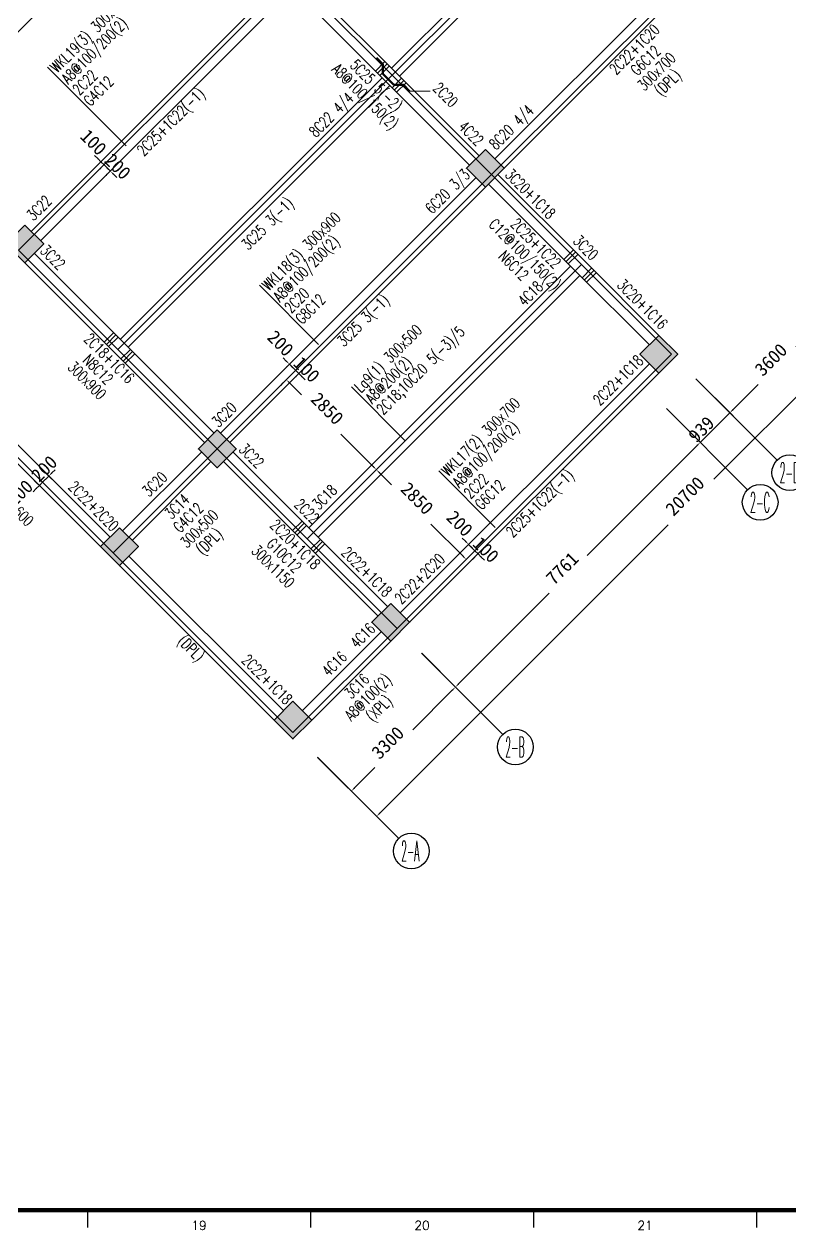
# Model space of a CAD drawing. Header units: inches. Extents: x 18712 to 314639, y 0 to 420500.
# Drawn here: x 109791 to 126959, y 84659 to 111702 of the extents above; entities that cross this region are included whole.
import ezdxf
from ezdxf.enums import TextEntityAlignment as Align
from ezdxf.lldxf.tags import DXFTag

# ---------------------------------------------------------------- set-up
doc = ezdxf.new("R2010")
doc.units = ezdxf.units.IN
doc.header["$LTSCALE"] = 1000
doc.header["$MEASUREMENT"] = 0
doc.layers.get('0').update_dxf_attribs({"true_color": 0xffffff})
for name, color, linetype, true_color in [('AXIS_TEXT', 7, 'Continuous', 0xffffff), ('DIM', 3, 'Continuous', 0x00ff00), ('DOTE', 1, 'DOTE', 0xff0000), ('TK', 7, 'Continuous', 0xffffff), ('ZG-图框层', 4, 'Continuous', 0x00ffff), ('柱填充', 7, 'Continuous', 0xc0c0c0), ('梁原位标注', 7, 'Continuous', 0xffffff), ('梁名称编号', 2, 'Continuous', 0xffff00), ('梁标注引线', 2, 'Continuous', 0xffff00), ('梁附加吊筋', 1, 'Continuous', 0xff0000), ('梁附加吊筋标注', 7, 'Continuous', 0xffffff), ('梁附加箍筋', 1, 'Continuous', 0xff0000), ('梁集中标注', 2, 'Continuous', 0xffff00), ('砼柱', 2, 'Continuous', 0xffff00), ('砼梁', 6, 'Continuous', 0xff00ff), ('砼梁虚线', 9, 'HIDDEN', 0x808080)]:
    doc.layers.add(name, color=color, linetype=linetype, true_color=true_color)
doc.styles.add('_TCH_AXIS', font='txt.shx', dxfattribs={"height": 0.2, "bigfont": 'GBCBIG.shx'})
doc.styles.add('ISOCP', font='txt.shx', dxfattribs={"height": 0.2, "bigfont": 'gbcbig.shx'})
doc.styles.add('TSSD_Rein', font='txt.shx', dxfattribs={"height": 0.2, "bigfont": 'gbcbig.shx'})
tags = doc.linetypes.add('DOTE', pattern=[2.42, 2, -0.2, 0.02, -0.2]).pattern_tags.tags
tags[10:11] = [DXFTag(74, 4), DXFTag(75, 0), DXFTag(340, '0'), DXFTag(46, 0.0), DXFTag(50, 0.0), DXFTag(44, 0.0), DXFTag(45, 0.0)]
tags[8:9] = [DXFTag(74, 4), DXFTag(75, 0), DXFTag(340, '0'), DXFTag(46, 0.0), DXFTag(50, 0.0), DXFTag(44, 0.0), DXFTag(45, 0.0)]
tags[6:7] = [DXFTag(74, 4), DXFTag(75, 0), DXFTag(340, '0'), DXFTag(46, 0.0), DXFTag(50, 0.0), DXFTag(44, 0.0), DXFTag(45, 0.0)]
tags[4:5] = [DXFTag(74, 4), DXFTag(75, 0), DXFTag(340, '0'), DXFTag(46, 0.0), DXFTag(50, 0.0), DXFTag(44, 0.0), DXFTag(45, 0.0)]
tags = doc.linetypes.add('HIDDEN', pattern=[0.375, 0.25, -0.125]).pattern_tags.tags
tags[6:7] = [DXFTag(74, 4), DXFTag(75, 0), DXFTag(340, '0'), DXFTag(46, 0.0), DXFTag(50, 0.0), DXFTag(44, 0.0), DXFTag(45, 0.0)]
tags[4:5] = [DXFTag(74, 4), DXFTag(75, 0), DXFTag(340, '0'), DXFTag(46, 0.0), DXFTag(50, 0.0), DXFTag(44, 0.0), DXFTag(45, 0.0)]
doc.dimstyles.new('TSSD_100_100$0', dxfattribs={"dimtxt": 300, "dimasz": 100, "dimexe": 100, "dimexo": 250, "dimgap": 100, "dimtad": 1, "dimdec": 0, "dimzin": 0, "dimdsep": 46, "dimtxsty": 'Standard', "dimcen": 0, "dimclrd": 256, "dimclre": 256, "dimclrt": 7, "dimadec": 0, "dimazin": 0, "dimtfac": 1, "dimtdec": 4, "dimtix": 1, "dimtmove": 2, "dimatfit": 3, "dimfxl": 1, "dimtolj": 1, "dimtzin": 0, "dimarcsym": 0})

# ---------------------------------------------------------------- blocks, each defined once
blk = doc.blocks.new('*D1340')
at = {"layer": 'Defpoints', "color": 0, "transparency": 16777216}
for p in [(118528, 97767), (119461, 96833), (116194, 95434)]:
    blk.add_point(p, dxfattribs=at)
at = {"layer": 'DIM', "lineweight": -2, "transparency": 16777216}
for p, q in [((118704, 97590), (119532, 96763)), ((119391, 96763), (118503, 95875)), ((116371, 95257), (117199, 94429)), ((117199, 94571), (117654, 95026))]:
    blk.add_line(p, q, dxfattribs=at)
at = {"layer": 'DIM', "transparency": 16777216}
for points in [[(119403, 96751), (119379, 96774), (119461, 96833)], [(117187, 94582), (117210, 94559), (117128, 94500)]]:
    blk.add_solid(points, dxfattribs=at)
at = {"layer": 'DIM', "color": 7, "true_color": 0xffffff, "transparency": 16777216, "insert": (117944, 95585), "char_height": 300, "attachment_point": 5, "rotation": 45}
blk.add_mtext('\\A1;3300', dxfattribs=at)
blk = doc.blocks.new('*D1341')
at = {"layer": 'Defpoints', "color": 0, "transparency": 16777216}
for p in [(124016, 103255), (124949, 102321), (118528, 97767)]:
    blk.add_point(p, dxfattribs=at)
at = {"layer": 'DIM', "lineweight": -2, "transparency": 16777216}
for p, q in [((124192, 103078), (125020, 102251)), ((124879, 102251), (122413, 99785)), ((119532, 96904), (121565, 98937)), ((118704, 97590), (119532, 96763))]:
    blk.add_line(p, q, dxfattribs=at)
at = {"layer": 'DIM', "transparency": 16777216}
for points in [[(124890, 102239), (124867, 102262), (124949, 102321)], [(119520, 96916), (119544, 96892), (119461, 96833)]]:
    blk.add_solid(points, dxfattribs=at)
at = {"layer": 'DIM', "color": 7, "true_color": 0xffffff, "transparency": 16777216, "insert": (121855, 99495), "char_height": 300, "attachment_point": 5, "rotation": 45}
blk.add_mtext('\\A1;7761', dxfattribs=at)
blk = doc.blocks.new('*D1342')
at = {"layer": 'Defpoints', "color": 0, "transparency": 16777216}
for p in [(124680, 103919), (124016, 103255), (125613, 102985)]:
    blk.add_point(p, dxfattribs=at)
at = {"layer": 'DIM', "lineweight": -2, "transparency": 16777216}
for p, q in [((124856, 103742), (125684, 102914)), ((124192, 103078), (125020, 102251)), ((125684, 103056), (125755, 103127)), ((124949, 102321), (125613, 102985)), ((124879, 102251), (124808, 102180))]:
    blk.add_line(p, q, dxfattribs=at)
at = {"layer": 'DIM', "transparency": 16777216}
for points in [[(125672, 103068), (125696, 103044), (125613, 102985)], [(124890, 102239), (124867, 102262), (124949, 102321)]]:
    blk.add_solid(points, dxfattribs=at)
at = {"layer": 'DIM', "color": 7, "true_color": 0xffffff, "transparency": 16777216, "insert": (124974, 102614), "char_height": 300, "attachment_point": 5, "rotation": 45}
blk.add_mtext('\\A1;939', dxfattribs=at)
blk = doc.blocks.new('*D1343')
at = {"layer": 'Defpoints', "color": 0, "transparency": 16777216}
for p in [(127225, 106465), (128159, 105531), (124680, 103919)]:
    blk.add_point(p, dxfattribs=at)
at = {"layer": 'DIM', "lineweight": -2, "transparency": 16777216}
for p, q in [((127402, 106288), (128230, 105460)), ((128088, 105460), (127094, 104466)), ((124856, 103742), (125684, 102914)), ((125684, 103056), (126245, 103617))]:
    blk.add_line(p, q, dxfattribs=at)
at = {"layer": 'DIM', "transparency": 16777216}
for points in [[(128100, 105448), (128076, 105472), (128159, 105531)], [(125672, 103068), (125696, 103044), (125613, 102985)]]:
    blk.add_solid(points, dxfattribs=at)
at = {"layer": 'DIM', "color": 7, "true_color": 0xffffff, "transparency": 16777216, "insert": (126535, 104176), "char_height": 300, "attachment_point": 5, "rotation": 45}
blk.add_mtext('\\A1;3600', dxfattribs=at)
blk = doc.blocks.new('*D1345')
at = {"layer": 'Defpoints', "color": 0, "transparency": 16777216}
for p in [(130831, 110071), (132331, 108571), (116194, 95434)]:
    blk.add_point(p, dxfattribs=at)
at = {"layer": 'DIM', "lineweight": -2, "transparency": 16777216}
for p, q in [((131008, 109894), (132402, 108501)), ((132260, 108501), (125254, 101495)), ((117764, 94005), (124229, 100470)), ((116371, 95257), (117764, 93864))]:
    blk.add_line(p, q, dxfattribs=at)
at = {"layer": 'DIM', "transparency": 16777216}
for points in [[(132272, 108489), (132248, 108512), (132331, 108571)], [(117753, 94017), (117776, 93993), (117694, 93934)]]:
    blk.add_solid(points, dxfattribs=at)
at = {"layer": 'DIM', "color": 7, "true_color": 0xffffff, "transparency": 16777216, "insert": (124607, 101117), "char_height": 300, "attachment_point": 5, "rotation": 45}
blk.add_mtext('\\A1;20700', dxfattribs=at)
blk = doc.blocks.new('_AXISO')
at = {"lineweight": -3}
blk.add_circle((0, 0), 0.5, dxfattribs=at)
blk = doc.blocks.new('*D1356')
at = {"layer": 'Defpoints', "color": 0, "transparency": 16777216}
for p in [(119806, 100081), (119898, 99890), (119947, 99939)]:
    blk.add_point(p, dxfattribs=at)
at = {"layer": 'DIM', "lineweight": -2, "transparency": 16777216}
for p, q in [((119686, 100103), (119615, 100173)), ((119629, 99904), (119686, 99961)), ((119757, 100032), (119898, 99890)), ((119770, 99763), (119828, 99820)), ((119969, 99820), (120040, 99749))]:
    blk.add_line(p, q, dxfattribs=at)
at = {"layer": 'DIM', "transparency": 16777216}
for points in [[(119674, 100091), (119698, 100114), (119757, 100032)], [(119981, 99831), (119957, 99808), (119898, 99890)]]:
    blk.add_solid(points, dxfattribs=at)
at = {"layer": 'DIM', "color": 7, "true_color": 0xffffff, "transparency": 16777216, "insert": (119557, 100500), "char_height": 300, "attachment_point": 5, "rotation": 315}
blk.add_mtext('\\A1;200', dxfattribs=at)
blk = doc.blocks.new('*D1357')
at = {"layer": 'Defpoints', "color": 0, "transparency": 16777216}
for p in [(119947, 99939), (119969, 99820), (120018, 99869)]:
    blk.add_point(p, dxfattribs=at)
at = {"layer": 'DIM', "lineweight": -2, "transparency": 16777216}
for p, q in [((119828, 99961), (119757, 100032)), ((119770, 99763), (119828, 99820)), ((119898, 99890), (119969, 99820)), ((119841, 99692), (119898, 99749)), ((120040, 99749), (120110, 99678))]:
    blk.add_line(p, q, dxfattribs=at)
at = {"layer": 'DIM', "transparency": 16777216}
for points in [[(119816, 99949), (119839, 99973), (119898, 99890)], [(120051, 99761), (120028, 99737), (119969, 99820)]]:
    blk.add_solid(points, dxfattribs=at)
at = {"layer": 'DIM', "color": 7, "true_color": 0xffffff, "transparency": 16777216, "insert": (120145, 99913), "char_height": 300, "attachment_point": 5, "rotation": 315}
blk.add_mtext('\\A1;100', dxfattribs=at)
blk = doc.blocks.new('*D1358')
at = {"layer": 'Defpoints', "color": 0, "transparency": 16777216}
for p in [(109911, 101718), (109840, 101647), (110203, 101426)]:
    blk.add_point(p, dxfattribs=at)
at = {"layer": 'DIM', "lineweight": -2, "transparency": 16777216}
for p, q in [((110017, 101470), (110203, 101284)), ((110088, 101541), (110274, 101355)), ((110132, 101355), (110203, 101426)), ((110274, 101497), (110344, 101567)), ((110062, 101284), (109991, 101214))]:
    blk.add_line(p, q, dxfattribs=at)
at = {"layer": 'DIM', "transparency": 16777216}
for points in [[(110262, 101508), (110285, 101485), (110203, 101426)], [(110073, 101273), (110050, 101296), (110132, 101355)]]:
    blk.add_solid(points, dxfattribs=at)
at = {"layer": 'DIM', "color": 7, "true_color": 0xffffff, "transparency": 16777216, "insert": (109697, 101189), "char_height": 300, "attachment_point": 5, "rotation": 45}
blk.add_mtext('\\A1;100', dxfattribs=at)
blk = doc.blocks.new('*D1359')
at = {"layer": 'Defpoints', "color": 0, "transparency": 16777216}
for p in [(109911, 101718), (110052, 101859), (110344, 101567)]:
    blk.add_point(p, dxfattribs=at)
at = {"layer": 'DIM', "lineweight": -2, "transparency": 16777216}
for p, q in [((110415, 101638), (110486, 101709)), ((110088, 101541), (110274, 101355)), ((110203, 101426), (110344, 101567)), ((110229, 101683), (110415, 101497)), ((110132, 101355), (110062, 101284))]:
    blk.add_line(p, q, dxfattribs=at)
at = {"layer": 'DIM', "transparency": 16777216}
for points in [[(110144, 101343), (110120, 101367), (110203, 101426)], [(110403, 101650), (110427, 101626), (110344, 101567)]]:
    blk.add_solid(points, dxfattribs=at)
at = {"layer": 'DIM', "color": 7, "true_color": 0xffffff, "transparency": 16777216, "insert": (110241, 101733), "char_height": 300, "attachment_point": 5, "rotation": 45}
blk.add_mtext('\\A1;200', dxfattribs=at)
blk = doc.blocks.new('*D1360')
at = {"layer": 'Defpoints', "color": 0, "transparency": 16777216}
for p in [(115854, 104190), (115880, 103933), (115995, 104049)]:
    blk.add_point(p, dxfattribs=at)
at = {"layer": 'DIM', "lineweight": -2, "transparency": 16777216}
for p, q in [((115668, 104145), (115597, 104216)), ((115677, 104013), (115668, 104004)), ((115739, 104075), (115880, 103933)), ((115819, 103872), (115809, 103863)), ((115951, 103863), (116022, 103792))]:
    blk.add_line(p, q, dxfattribs=at)
at = {"layer": 'DIM', "transparency": 16777216}
for points in [[(115656, 104134), (115680, 104157), (115739, 104075)], [(115963, 103874), (115939, 103851), (115880, 103933)]]:
    blk.add_solid(points, dxfattribs=at)
at = {"layer": 'DIM', "color": 7, "true_color": 0xffffff, "transparency": 16777216, "insert": (115539, 104543), "char_height": 300, "attachment_point": 5, "rotation": 315}
blk.add_mtext('\\A1;200', dxfattribs=at)
blk = doc.blocks.new('*D1361')
at = {"layer": 'Defpoints', "color": 0, "transparency": 16777216}
for p in [(115951, 103863), (115995, 104049), (116066, 103978)]:
    blk.add_point(p, dxfattribs=at)
at = {"layer": 'DIM', "lineweight": -2, "transparency": 16777216}
for p, q in [((115809, 104004), (115739, 104075)), ((115819, 103872), (115809, 103863)), ((115880, 103933), (115951, 103863)), ((115889, 103801), (115880, 103792)), ((116022, 103792), (116092, 103721))]:
    blk.add_line(p, q, dxfattribs=at)
at = {"layer": 'DIM', "transparency": 16777216}
for points in [[(115798, 103992), (115821, 104016), (115880, 103933)], [(116033, 103804), (116010, 103780), (115951, 103863)]]:
    blk.add_solid(points, dxfattribs=at)
at = {"layer": 'DIM', "color": 7, "true_color": 0xffffff, "transparency": 16777216, "insert": (116126, 103956), "char_height": 300, "attachment_point": 5, "rotation": 315}
blk.add_mtext('\\A1;100', dxfattribs=at)
blk = doc.blocks.new('*D1362')
at = {"layer": 'Defpoints', "color": 0, "transparency": 16777216}
for p in [(111583, 108546), (111591, 108696), (111662, 108625)]:
    blk.add_point(p, dxfattribs=at)
at = {"layer": 'DIM', "lineweight": -2, "transparency": 16777216}
for p, q in [((111442, 108687), (111371, 108758)), ((111415, 108519), (111442, 108546)), ((111485, 108448), (111513, 108475)), ((111513, 108617), (111583, 108546)), ((111654, 108475), (111725, 108405))]:
    blk.add_line(p, q, dxfattribs=at)
at = {"layer": 'DIM', "transparency": 16777216}
for points in [[(111430, 108676), (111454, 108699), (111513, 108617)], [(111666, 108487), (111642, 108464), (111583, 108546)]]:
    blk.add_solid(points, dxfattribs=at)
at = {"layer": 'DIM', "color": 7, "true_color": 0xffffff, "transparency": 16777216, "insert": (111346, 109052), "char_height": 300, "attachment_point": 5, "rotation": 315}
blk.add_mtext('\\A1;100', dxfattribs=at)
blk = doc.blocks.new('*D1363')
at = {"layer": 'Defpoints', "color": 0, "transparency": 16777216}
for p in [(111662, 108625), (111804, 108483), (111725, 108405)]:
    blk.add_point(p, dxfattribs=at)
at = {"layer": 'DIM', "lineweight": -2, "transparency": 16777216}
for p, q in [((111513, 108617), (111442, 108687)), ((111485, 108448), (111513, 108475)), ((111583, 108546), (111725, 108405)), ((111627, 108307), (111654, 108334)), ((111795, 108334), (111866, 108263))]:
    blk.add_line(p, q, dxfattribs=at)
at = {"layer": 'DIM', "transparency": 16777216}
for points in [[(111501, 108605), (111524, 108629), (111583, 108546)], [(111807, 108346), (111784, 108322), (111725, 108405)]]:
    blk.add_solid(points, dxfattribs=at)
at = {"layer": 'DIM', "color": 7, "true_color": 0xffffff, "transparency": 16777216, "insert": (111890, 108508), "char_height": 300, "attachment_point": 5, "rotation": 315}
blk.add_mtext('\\A1;200', dxfattribs=at)
blk = doc.blocks.new('*D1462')
at = {"layer": 'Defpoints', "color": 0, "transparency": 16777216}
for p in [(115721, 103775), (117688, 101710), (117737, 101759)]:
    blk.add_point(p, dxfattribs=at)
at = {"layer": 'DIM', "lineweight": -2, "transparency": 16777216}
for p, q in [((115545, 103598), (115602, 103655)), ((115743, 103655), (116011, 103387)), ((117617, 101781), (116895, 102503)), ((117560, 101582), (117617, 101640))]:
    blk.add_line(p, q, dxfattribs=at)
at = {"layer": 'DIM', "transparency": 16777216}
for points in [[(115755, 103667), (115731, 103643), (115672, 103726)], [(117605, 101769), (117629, 101793), (117688, 101710)]]:
    blk.add_solid(points, dxfattribs=at)
at = {"layer": 'DIM', "color": 7, "true_color": 0xffffff, "transparency": 16777216, "insert": (116587, 103080), "char_height": 300, "attachment_point": 5, "rotation": 315}
blk.add_mtext('\\A1;2850', dxfattribs=at)
blk = doc.blocks.new('*D1463')
at = {"layer": 'Defpoints', "color": 0, "transparency": 16777216}
for p in [(117737, 101759), (119703, 99695), (119752, 99744)]:
    blk.add_point(p, dxfattribs=at)
at = {"layer": 'DIM', "lineweight": -2, "transparency": 16777216}
for p, q in [((117560, 101582), (117617, 101640)), ((117758, 101640), (118026, 101372)), ((119632, 99766), (118910, 100488)), ((119575, 99567), (119632, 99624))]:
    blk.add_line(p, q, dxfattribs=at)
at = {"layer": 'DIM', "transparency": 16777216}
for points in [[(117770, 101651), (117747, 101628), (117688, 101710)], [(119620, 99754), (119644, 99778), (119703, 99695)]]:
    blk.add_solid(points, dxfattribs=at)
at = {"layer": 'DIM', "color": 7, "true_color": 0xffffff, "transparency": 16777216, "insert": (118602, 101064), "char_height": 300, "attachment_point": 5, "rotation": 315}
blk.add_mtext('\\A1;2850', dxfattribs=at)

msp = doc.modelspace()

# ---------------------------------------------------------------- hatches: boundary and pattern name
at = {"layer": '柱填充'}
for points in [[(120131.4, 108892.3), (119707.1, 108468), (120131.4, 108043.7), (120555.6, 108468)], [(109807.6, 107195.2), (109383.4, 106771), (109807.6, 106346.7), (110231.9, 106771)], [(124020.5, 104720.3), (123596.2, 104296.1), (124020.5, 103871.8), (124444.7, 104296.1)], [(114121, 102599), (113696.7, 102174.8), (114121, 101750.5), (114545.2, 102174.8)], [(111928.9, 100407), (111504.7, 99982.7), (111928.9, 99558.5), (112353.2, 99982.7)], [(118010.1, 98709.9), (117585.8, 98285.7), (118010.1, 97861.4), (118434.3, 98285.7)], [(115818, 96517.9), (115393.8, 96093.6), (115818, 95669.4), (116242.3, 96093.6)]]:
    msp.add_hatch(color=256, dxfattribs=at).paths.add_polyline_path(points, flags=0)

# ---------------------------------------------------------------- linework, layer by layer
at = {"layer": 'DIM', "lineweight": -3}
for p, q in [((124853.1, 103745.3), (126673.9, 101924.5)), ((124189.2, 103081.4), (126010, 101260.6)), ((118701.3, 97593.5), (120522.1, 95772.7)), ((116367.9, 95260.1), (118188.7, 93439.3))]:
    msp.add_line(p, q, dxfattribs=at)
at = {"layer": 'DOTE', "lineweight": -3}
for p, q in [((118045.4, 110554), (124197.2, 116705.8)), ((120272.8, 108326.6), (126424.6, 114478.4)), ((109666.2, 106629.5), (115818, 112781.4)), ((115818, 112781.4), (118045.4, 110554)), ((111893.6, 104402.1), (118045.4, 110554)), ((118045.4, 110554), (120272.8, 108326.6)), ((114121, 102174.8), (120272.8, 108326.6)), ((120272.8, 108326.6), (122288.1, 106311.3)), ((109666.2, 106629.5), (111893.6, 104402.1)), ((116136.2, 100159.5), (122288.1, 106311.3)), ((122288.1, 106311.3), (124303.3, 104296.1)), ((111893.6, 104402.1), (114121, 102174.8)), ((107332.8, 104296.1), (111787.5, 99841.3)), ((118151.5, 98144.2), (124303.3, 104296.1)), ((111787.5, 99841.3), (114121, 102174.8)), ((114121, 102174.8), (116136.2, 100159.5)), ((116136.2, 100159.5), (118151.5, 98144.2)), ((111787.5, 99841.3), (115818, 95810.8)), ((115818, 95810.8), (118151.5, 98144.2))]:
    msp.add_line(p, q, dxfattribs=at)
at = {"layer": 'TK', "lineweight": -3}
for p, q in [((111212.2, 85100), (111212.2, 84708.7)), ((116212.2, 85100), (116212.2, 84708.7)), ((121212.2, 85100), (121212.2, 84708.7)), ((126212.2, 85100), (126212.2, 84708.7))]:
    msp.add_line(p, q, dxfattribs=at)
at = {"layer": 'TK', "lineweight": -3, "const_width": 100}
msp.add_lwpolyline([(21212.2, 167200), (21212.2, 85100), (136612.2, 85100), (136612.2, 167200)], close=True, dxfattribs=at)
at = {"layer": 'ZG-图框层', "lineweight": -3, "const_width": 100}
msp.add_lwpolyline([(21212.2, 85100), (136612.2, 85100), (136612.2, 167200), (21212.2, 167200)], close=True, dxfattribs=at)
at = {"layer": '梁标注引线', "color": 6, "lineweight": 18, "true_color": 0xff00ff}
for p, q in [((112079.2, 108971.8), (110317.3, 110733.7)), ((116392.5, 104517), (115065.7, 105843.8)), ((120352.3, 100415.8), (119088.4, 101679.7))]:
    msp.add_line(p, q, dxfattribs=at)
at = {"layer": '梁标注引线', "color": 3, "lineweight": 18, "true_color": 0x00ff00}
msp.add_line((118336, 102359.3), (117131.9, 103563.5), dxfattribs=at)
at = {"layer": '梁附加吊筋', "lineweight": 50}
msp.add_lwpolyline([(117691.9, 110942.9), (117833.3, 110801.5), (117833.3, 110589.3), (118080.8, 110341.8), (118292.9, 110341.8), (118434.3, 110200.4)], dxfattribs=at)
at = {"layer": '梁附加吊筋标注', "lineweight": 18}
msp.add_line((118434.3, 110200.4), (118893.9, 110200.4), dxfattribs=at)
at = {"layer": '梁附加箍筋', "lineweight": 35}
for p, q in [((117667.1, 110649.4), (117879.2, 110861.6)), ((117716.6, 110599.9), (117928.7, 110812.1)), ((117766.1, 110550.4), (117978.2, 110762.6)), ((118041.9, 110274.7), (118254, 110486.8)), ((118091.4, 110225.2), (118303.5, 110437.3)), ((118140.9, 110175.7), (118353, 110387.8)), ((121892.1, 106424.5), (122104.2, 106636.6)), ((121941.6, 106375), (122153.7, 106587.1)), ((121991.1, 106325.5), (122203.2, 106537.6)), ((122302.2, 106014.3), (122514.3, 106226.5)), ((122351.7, 105964.9), (122563.8, 106177)), ((122401.2, 105915.4), (122613.3, 106127.5)), ((111586, 104568.3), (111798.1, 104780.4)), ((111635.5, 104518.8), (111847.6, 104730.9)), ((111685, 104469.3), (111897.1, 104681.5)), ((111960.8, 104193.5), (112172.9, 104405.7)), ((112010.3, 104144.1), (112222.4, 104356.2)), ((112059.8, 104094.6), (112271.9, 104306.7)), ((115811, 100343.4), (116023.1, 100555.5)), ((115860.5, 100293.9), (116072.6, 100506)), ((115910, 100244.4), (116122.1, 100456.5)), ((116221.1, 99933.2), (116433.2, 100145.4)), ((116270.6, 99883.7), (116482.7, 100095.9)), ((116320.1, 99834.2), (116532.2, 100046.4))]:
    msp.add_line(p, q, dxfattribs=at)
at = {"layer": '砼柱', "lineweight": 35}
for points in [[(120131.4, 108892.3), (119707.1, 108468), (120131.4, 108043.7), (120555.6, 108468)], [(109807.6, 107195.2), (109383.4, 106771), (109807.6, 106346.7), (110231.9, 106771)], [(124020.5, 104720.3), (123596.2, 104296.1), (124020.5, 103871.8), (124444.7, 104296.1)], [(114121, 102599), (113696.7, 102174.8), (114121, 101750.5), (114545.2, 102174.8)], [(111928.9, 100407), (111504.7, 99982.7), (111928.9, 99558.5), (112353.2, 99982.7)], [(118010.1, 98709.9), (117585.8, 98285.7), (118010.1, 97861.4), (118434.3, 98285.7)], [(115818, 96517.9), (115393.8, 96093.6), (115818, 95669.4), (116242.3, 96093.6)]]:
    msp.add_lwpolyline(points, close=True, dxfattribs=at)
at = {"layer": '砼梁', "lineweight": 18}
for p, q in [((120555.6, 108468), (126141.8, 114054.2)), ((122358.8, 106382), (120414.2, 108326.6)), ((114403.8, 102316.2), (120131.4, 108043.7)), ((109807.6, 106346.7), (111822.9, 104331.4)), ((124020.5, 104720.3), (122358.8, 106382)), ((111822.9, 104331.4), (113838.1, 102316.2)), ((107615.6, 103871.8), (111504.7, 99982.7)), ((111716.8, 100194.9), (107827.7, 104083.9)), ((118434.3, 98285.7), (124020.5, 103871.8)), ((113767.4, 102104), (111999.7, 100336.3)), ((116277.6, 100300.9), (114474.5, 102104)), ((117939.4, 98639.2), (116277.7, 100300.9)), ((111928.9, 99558.5), (115393.8, 96093.6)), ((116242.3, 96093.6), (118010.1, 97861.4))]:
    msp.add_line(p, q, dxfattribs=at)
at = {"layer": '砼梁虚线', "lineweight": 18}
for p, q in [((123967.4, 116652.8), (118027.7, 110713.1)), ((118204.5, 110536.3), (124144.2, 116476)), ((107350.4, 109228.1), (113219.4, 115097.1)), ((125929.7, 114266.3), (120343.5, 108680.1)), ((115535.2, 112639.9), (109949, 107053.8)), ((118116.1, 110624.7), (116100.9, 112639.9)), ((110161.2, 106841.7), (115747.3, 112427.8)), ((115888.7, 112427.8), (117904, 110412.6)), ((119990, 108750.9), (118116.2, 110624.7)), ((117815.6, 110500.9), (111946.6, 104632)), ((117904, 110412.5), (119777.8, 108538.7)), ((112123.4, 104455.2), (117992.4, 110324.2)), ((119919.3, 108255.9), (114191.7, 102528.3)), ((120202.1, 108114.5), (122146.6, 106169.9)), ((112035, 104543.6), (110019.8, 106558.8)), ((122040.6, 106276), (116171.6, 100407)), ((116383.7, 100194.9), (122252.7, 106063.8)), ((122146.7, 106169.9), (123808.3, 104508.2)), ((114050.3, 102528.3), (112035, 104543.5)), ((123808.3, 104083.9), (118222.2, 98497.8)), ((112211.8, 100124.1), (113979.6, 101891.9)), ((114262.4, 101891.9), (116065.5, 100088.8)), ((116065.5, 100088.8), (117727.2, 98427.1)), ((115605.9, 96305.8), (112141.1, 99770.6)), ((117797.9, 98073.5), (116030.2, 96305.8))]:
    msp.add_line(p, q, dxfattribs=at)

# ---------------------------------------------------------------- block references
at = {"layer": 'DIM'}
ref = msp.add_blockref('_AXISO', (126956.8, 101641.7), dxfattribs=dict(at, xscale=800, yscale=800))
ref.add_attrib('A', '2-D', (126730.5, 101415.4), dxfattribs={"layer": 'AXIS_TEXT', "height": 452.55, "style": '_TCH_AXIS', "width": 0.333333})
ref = msp.add_blockref('_AXISO', (126292.8, 100977.7), dxfattribs=dict(at, xscale=800, yscale=800))
ref.add_attrib('A', '2-C', (126066.5, 100751.5), dxfattribs={"layer": 'AXIS_TEXT', "height": 452.55, "style": '_TCH_AXIS', "width": 0.344262})
ref = msp.add_blockref('_AXISO', (120804.9, 95489.9), dxfattribs=dict(at, xscale=800, yscale=800))
ref.add_attrib('A', '2-B', (120578.7, 95263.6), dxfattribs={"layer": 'AXIS_TEXT', "height": 452.55, "style": '_TCH_AXIS', "width": 0.333333})
ref = msp.add_blockref('_AXISO', (118471.5, 93156.4), dxfattribs=dict(at, xscale=800, yscale=800))
ref.add_attrib('A', '2-A', (118245.2, 92930.2), dxfattribs={"layer": 'AXIS_TEXT', "height": 452.55, "style": '_TCH_AXIS', "width": 0.328125})

# ---------------------------------------------------------------- texts
at = {"layer": 'TK', "style": 'ISOCP'}
for s, p in [('19', (113712.2, 84758.7)), ('20', (118712.2, 84758.7)), ('21', (123712.2, 84758.7))]:
    msp.add_text(s, height=200, dxfattribs=at).set_placement(p, align=Align.MIDDLE_CENTER)
at = {"layer": '梁原位标注', "style": 'TSSD_Rein', "width": 0.7}
for s, rotation, p in [('2C22+1C20', 45, (123384.1, 111225.7)), ('G6C12', 45, (123633.5, 110976.3)), ('5C25 5(-2)', 314.99999, (117774.3, 110416.8)), ('300x700', 45, (123882.9, 110726.9)), ('A8@100/150(2)', 314.99999, (117524.9, 110167.4)), ('(DPL)', 45, (124132.4, 110477.4)), ('2C25+1C22(-1)', 45, (112989.6, 109599.4)), ('3C25 3(-1)', 45, (115155.7, 107315.5)), ('C12@100/150(2)', 314.99999, (121103.3, 106626)), ('2C25+1C22', 314.99999, (121352.8, 106875.4)), ('N6C12', 314.99999, (120853.9, 106376.5)), ('3C25 3(-1)', 45, (117303, 105144.6)), ('2C18+1C16', 314.99999, (111787.5, 104296.1)), ('300x900', 314.99999, (111288.7, 103797.2)), ('N8C12', 314.99999, (111538.1, 104046.6)), ('2C25+1C22(-1)', 45, (121262.8, 101043.4)), ('3C14', 45, (113131, 100972.7)), ('G4C12', 45, (113380.5, 100723.2)), ('300x500', 45, (113629.9, 100473.8)), ('(DPL)', 45, (113851.7, 100189.3)), ('2C20+1C18', 314.99999, (115959.5, 100124.1)), ('G10C12', 314.99999, (115710, 99874.7)), ('300x1150', 314.99999, (115460.6, 99625.3)), ('(DPL)', 314.99999, (113626, 97790.7)), ('3C16', 45, (117161.5, 96942.2)), ('A8@100(2)', 45, (117411, 96692.7)), ('(XPL)', 45, (117660.4, 96443.3))]:
    msp.add_text(s, height=250, rotation=rotation, dxfattribs=at).set_placement(p, align=Align.TOP_CENTER)
for s, rotation, p in [('8C22 4/4', 45, (117199.6, 110014.9)), ('4C22', 314.99999, (119939.4, 108949.9)), ('6C20 3/3', 45, (119806.4, 108298)), ('4C18', 45, (121445.6, 105786)), ('3C20+1C16', 314.99999, (124062.6, 104833.2)), ('2C22+1C18', 45, (123695.5, 104126)), ('2C22+2C20', 314.99999, (111758.9, 100307.7)), ('2C22+1C18', 314.99999, (117882.5, 98832.4)), ('4C16', 45, (117685.1, 98115.6)), ('2C22+1C18', 314.99999, (115648, 96418.6))]:
    msp.add_text(s, height=250, rotation=rotation, dxfattribs=at).set_placement(p, align=Align.RIGHT)
for s, rotation, p in [('8C20 4/4', 45, (120368.5, 108866.4)), ('3C20+1C18', 314.99999, (120553.3, 108307.4)), ('3C22', 45, (109998.9, 107276.9)), ('3C22', 314.99999, (110132.6, 106600.9)), ('3C20', 45, (114149.6, 102641.1)), ('3C22', 314.99999, (114587.3, 102146.1)), ('3C18', 45, (116401.7, 100792)), ('2C22+2C20', 45, (118248.1, 98678.6))]:
    msp.add_text(s, height=250, rotation=rotation, dxfattribs=at).set_placement(p)
for s, rotation, p in [('3C20', 314.99999, (122294.8, 106600.9)), ('3C20', 45, (112806.1, 101297.6)), ('2C22', 314.99999, (116042.1, 100691.4)), ('4C16', 45, (116836.6, 97267.1))]:
    msp.add_text(s, height=250, rotation=rotation, dxfattribs=at).set_placement(p, align=Align.CENTER)
at = {"layer": '梁名称编号', "color": 6, "true_color": 0xff00ff, "style": 'TSSD_Rein', "width": 0.7}
for s, p in [('WKL19(3) 300x700', (110352.7, 110769)), ('WKL18(3) 300x900', (115101, 105879.2)), ('WKL17(2) 300x700', (119123.7, 101715.1))]:
    msp.add_text(s, height=250, rotation=45, dxfattribs=at).set_placement(p, align=Align.TOP_LEFT)
at = {"layer": '梁名称编号', "color": 3, "true_color": 0x00ff00, "style": 'TSSD_Rein', "width": 0.7}
msp.add_text('Lg9(1) 300x500', height=250, rotation=45, dxfattribs=at).set_placement((117167.2, 103598.9), align=Align.TOP_LEFT)
at = {"layer": '梁名称编号', "color": 6, "true_color": 0xff00ff, "style": 'TSSD_Rein', "width": 0.7}
msp.add_text('WKL16(2) 300x600', height=250, rotation=314.99999, dxfattribs=at).set_placement((108216, 102050.4))
at = {"layer": '梁附加吊筋标注', "style": 'TSSD_Rein', "width": 0.7}
msp.add_text('2C20', height=250, rotation=314.99999, dxfattribs=at).set_placement((118936, 110242.5))
at = {"layer": '梁集中标注', "color": 6, "true_color": 0xff00ff, "style": 'TSSD_Rein', "width": 0.7}
for s, p in [('A8@100/200(2)', (110602.1, 110519.6)), ('2C22', (110851.5, 110270.2)), ('G4C12', (111100.9, 110020.7)), ('A8@100/200(2)', (115350.5, 105629.8)), ('2C20', (115599.9, 105380.3)), ('G8C12', (115849.3, 105130.9)), ('A8@100/200(2)', (119373.2, 101465.7)), ('2C22', (119622.6, 101216.2)), ('G6C12', (119872, 100966.8))]:
    msp.add_text(s, height=250, rotation=45, dxfattribs=at).set_placement(p, align=Align.TOP_LEFT)
at = {"layer": '梁集中标注', "color": 3, "true_color": 0x00ff00, "style": 'TSSD_Rein', "width": 0.7}
for s, p in [('2C18;10C20 5(-3)/5', (117666.1, 103100)), ('A8@200(2)', (117416.7, 103349.4))]:
    msp.add_text(s, height=250, rotation=45, dxfattribs=at).set_placement(p, align=Align.TOP_LEFT)

# ---------------------------------------------------------------- dimensions: what is measured, and where the dimension line sits
at = {"layer": 'DIM'}
for base, p1, p2, angle, text, picture, middle, dimtype in [((132330.8, 108571.4), (116194.3, 95433.7), (130831.4, 110070.8), 45, '20700', '*D1345', (124607.4, 101116.7), 161), ((111583.3, 108546), (111591.5, 108695.6), (111662.2, 108624.9), 315, '100', '*D1362', (111346.1, 109052), 161), ((111724.7, 108404.6), (111662.2, 108624.9), (111803.6, 108483.5), 135, '200', '*D1363', (111890.1, 108507.9), 160), ((128158.9, 105530.8), (124679.6, 103918.9), (127225.1, 106464.5), 45, '3600', '*D1343', (126535.3, 104176), 161), ((115880.1, 103933.3), (115854, 104190), (115995.4, 104048.6), 315, '200', '*D1360', (115539.1, 104543), 161), ((115950.8, 103862.6), (115995.4, 104048.6), (116066.1, 103977.9), 135, '100', '*D1361', (116126.4, 103955.7), 160), ((125613.3, 102985.2), (124015.6, 103255), (124679.6, 103918.9), 45, '939', '*D1342', (124973.8, 102614.5), 161), ((117687.7, 101710.4), (115721.3, 103774.5), (117736.6, 101759.2), 315, '2850', '*D1462', (116587.2, 103079.5), 161), ((124949.3, 102321.2), (118527.7, 97767.1), (124015.6, 103255), 45, '7761', '*D1341', (121854.7, 99495.3), 161), ((110344.4, 101567.3), (109910.9, 101717.9), (110052.4, 101859.3), 225, '200', '*D1359', (110241.1, 101732.7), 160), ((110203, 101425.9), (109840.2, 101647.2), (109910.9, 101717.9), 45, '100', '*D1358', (109697, 101188.6), 161), ((119702.9, 99695.1), (117736.6, 101759.2), (119751.8, 99744), 315, '2850', '*D1463', (118602.5, 101064.3), 161), ((119898.2, 99890.4), (119805.8, 100080.8), (119947.2, 99939.3), 315, '200', '*D1356', (119557.2, 100500.1), 161), ((119968.9, 99819.7), (119947.2, 99939.3), (120017.9, 99868.6), 135, '100', '*D1357', (120144.5, 99912.8), 160), ((119461.4, 96833.4), (116194.3, 95433.7), (118527.7, 97767.1), 45, '3300', '*D1340', (117944, 95584.6), 161)]:
    dim = msp.add_linear_dim(base=base, p1=p1, p2=p2, angle=angle, text=text, dimstyle='TSSD_100_100$0', override={"dimscale": 1, "dimlfac": 1}, dxfattribs=at)
    dim.commit()
    dim.dimension.update_dxf_attribs({"geometry": picture, "text_midpoint": middle, "dimtype": dimtype})

doc.saveas('drawing.dxf')
